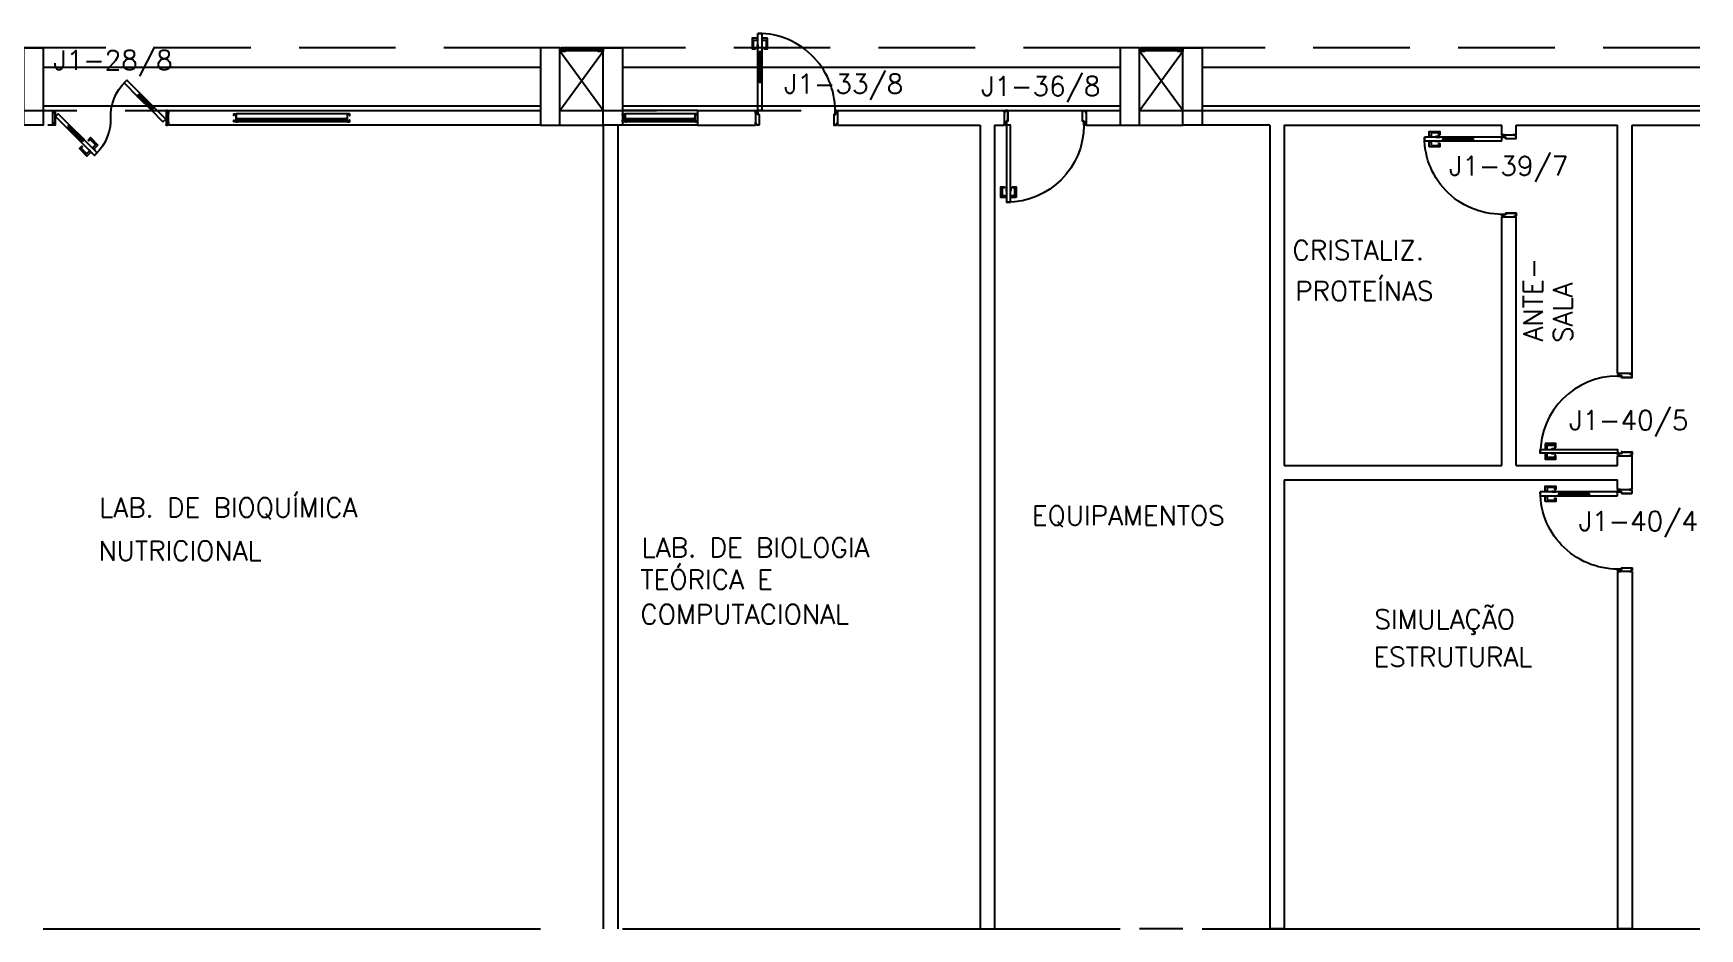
# Model space of a CAD drawing. Header units: millimetres. Extents: x 1887 to 2405, y 1100 to 1335.
# Drawn here: x 2094.31 to 2111.56, y 1255.6 to 1264.87 of the extents above; entities that cross this region are included whole.
import ezdxf

# ---------------------------------------------------------------- set-up
doc = ezdxf.new("R2010")
doc.units = ezdxf.units.MM
doc.linetypes.add('HIDDEN', pattern=[0.375, 0.25, -0.125])
for name, color, linetype in [('AR-ALV', 2, 'Continuous'), ('AR-ESQ', 1, 'Continuous'), ('AR-ESTC', 3, 'Continuous'), ('AR-PEITORIL', 1, 'Continuous'), ('AR-PERGOLAPROJ', 1, 'HIDDEN'), ('AR-PORTA', 1, 'Continuous'), ('AR-SHAFT', 1, 'Continuous'), ('DT-ESQ-BAGUETE-C', 2, 'Continuous'), ('DT-ESQ-BAGUETE-V', 1, 'Continuous'), ('DT-ESQ-CHAPA DOBRADA-V', 1, 'Continuous'), ('DT-ESQ-MARCO-V', 1, 'Continuous'), ('DT-ESQ-PERFIL CADEIRA-C', 2, 'Continuous'), ('DT-ESQ-PERFIL CADEIRA-V', 1, 'Continuous'), ('DT-ESQ-PERFIL U-C', 2, 'Continuous'), ('DT-ESQ-VENEZIANA-C', 2, 'Continuous'), ('DT-ESQ-VENEZIANA-V', 2, 'Continuous'), ('DT-ESQ-VIDRO-C', 2, 'Continuous'), ('ENDEREÇO', 2, 'Continuous'), ('maçaneta', 1, 'Continuous'), ('mov', 1, 'Continuous'), ('PM-PERFIL U-C', 2, 'Continuous'), ('PM-VIDRO', 1, 'Continuous'), ('pm1', 2, 'Continuous'), ('pm2', 2, 'Continuous'), ('TEXTO', 2, 'Continuous')]:
    doc.layers.add(name, color=color, linetype=linetype)
doc.styles.add('UNB-100', font='simplex.shx', dxfattribs={"height": 0.2})
doc.styles.add('UNB1-100', font='simplex.shx', dxfattribs={"height": 0.2})

# ---------------------------------------------------------------- blocks, each defined once
blk = doc.blocks.new('EF01-P')
at = {"layer": 'DT-ESQ-BAGUETE-C', "ltscale": 0.1}
for points in [[(0.002, 0.035), (0.015, 0.035), (0.015, 0.033), (0.002, 0.033), (0.002, 0.005), (0.015, 0.005), (0.015, 0.004), (0.002, 0.004, -0.414214), (0, 0.005), (0, 0.033, -0.414214)], [(0.448, 0.035), (0.435, 0.035), (0.435, 0.033), (0.448, 0.033), (0.448, 0.005), (0.435, 0.005), (0.435, 0.004), (0.448, 0.004, 0.414214), (0.45, 0.005), (0.45, 0.033, 0.414214)]]:
    blk.add_lwpolyline(points, format="xyb", close=True, dxfattribs=at)
at = {"layer": 'DT-ESQ-PERFIL CADEIRA-C', "color": 2, "ltscale": 0.1}
for points in [[(0.01, 0.002), (0.01, 0.003), (0.002, 0.003, 1), (0.002, 0), (0.015, 0, 0.414214), (0.016, 0.002), (0.016, 0.033), (0.043, 0.033)], [(0.407, 0.006), (0.432, 0.006), (0.432, 0.016), (0.433, 0.016), (0.433, 0.006, -0.414214), (0.432, 0.005), (0.407, 0.005), (0.394, 0.005, -1), (0.394, 0.008), (0.407, 0.008), (0.407, 0.02), (0.407, 0.032), (0.394, 0.032, -1), (0.394, 0.035), (0.407, 0.035), (0.433, 0.035, -0.414214), (0.435, 0.033), (0.435, 0.002), (0.448, 0.002)]]:
    blk.add_lwpolyline(points, format="xyb", dxfattribs=at)
at = {"layer": 'DT-ESQ-PERFIL CADEIRA-C', "ltscale": 0.1}
for points in [[(0.043, 0.006), (0.018, 0.006), (0.018, 0.016), (0.016, 0.016), (0.016, 0.006, 0.414214), (0.018, 0.005), (0.043, 0.005), (0.056, 0.005, 1), (0.056, 0.008), (0.043, 0.008), (0.043, 0.02), (0.043, 0.032), (0.056, 0.032, 1), (0.056, 0.035), (0.043, 0.035), (0.016, 0.035, 0.414214), (0.015, 0.033), (0.015, 0.002), (0.002, 0.002)], [(0.041, 0.02), (0.041, 0.032, -0.414214), (0.043, 0.033), (0.056, 0.033)], [(0.041, 0.02), (0.041, 0.008, 0.414214), (0.043, 0.006), (0.056, 0.006)], [(0.408, 0.02), (0.408, 0.032, 0.414214), (0.407, 0.033), (0.394, 0.033)], [(0.408, 0.02), (0.408, 0.008, -0.414214), (0.407, 0.006), (0.394, 0.006)], [(0.44, 0.002), (0.44, 0.003), (0.448, 0.003, -1), (0.448, 0), (0.435, 0, -0.414214), (0.433, 0.002), (0.433, 0.033), (0.407, 0.033)]]:
    blk.add_lwpolyline(points, format="xyb", dxfattribs=at)
at = {"layer": 'DT-ESQ-PERFIL CADEIRA-V', "ltscale": 0.1}
blk.add_line((0.015, 0), (0.435, 0), dxfattribs=at)
at = {"layer": 'DT-ESQ-VENEZIANA-C', "ltscale": 0.1}
for p, q in [((0.043, 0.011), (0.407, 0.011)), ((0.043, 0.009), (0.407, 0.009))]:
    blk.add_line(p, q, dxfattribs=at)
at = {"layer": 'DT-ESQ-VENEZIANA-V', "ltscale": 0.1}
blk.add_line((0.043, 0.031), (0.407, 0.031), dxfattribs=at)
blk = doc.blocks.new('EF04A-P')
at = {"layer": 'DT-ESQ-BAGUETE-C', "ltscale": 0.1}
for points in [[(0.039, -0.05), (0.0255, -0.05), (0.0255, -0.0485), (0.039, -0.0485), (0.039, -0.0365), (0.0255, -0.0365), (0.0255, -0.035), (0.039, -0.035, -0.4142136), (0.0405, -0.0365), (0.0405, -0.0485, -0.4142136)], [(0.736, -0.05), (0.7495, -0.05), (0.7495, -0.0485), (0.736, -0.0485), (0.736, -0.0365), (0.7495, -0.0365), (0.7495, -0.035), (0.736, -0.035, 0.4142136), (0.7345, -0.0365), (0.7345, -0.0485, 0.4142136)]]:
    blk.add_lwpolyline(points, format="xyb", close=True, dxfattribs=at)
at = {"layer": 'DT-ESQ-BAGUETE-V', "ltscale": 0.1}
blk.add_line((0.736, -0.05), (0.039, -0.05), dxfattribs=at)
at = {"layer": 'DT-ESQ-CHAPA DOBRADA-V', "ltscale": 0.1}
blk.add_line((0.735, -0.067), (0.04, -0.067), dxfattribs=at)
at = {"layer": 'DT-ESQ-MARCO-V', "ltscale": 0.1}
for p, q in [((0.0235, -0.035), (0.7515, -0.035)), ((0.0235, -0.115), (0.7515, -0.115))]:
    blk.add_line(p, q, dxfattribs=at)
at = {"layer": 'DT-ESQ-PERFIL U-C', "ltscale": 0.1}
for points in [[(0.025, -0.0655), (0.025, -0.0655, 0.4142136), (0.0235, -0.067), (0.0235, -0.1135), (0.0015, -0.1135), (0.0015, -0.1), (0, -0.1), (0, -0.1135, 0.4142136), (0.0015, -0.115), (0.0235, -0.115, 0.4142136), (0.025, -0.1135), (0.025, -0.067), (0.04, -0.067, 1), (0.04, -0.064), (0.025, -0.064), (0.025, -0.0365, 0.4142136), (0.0235, -0.035), (0.0015, -0.035, 0.4142136), (0, -0.0365), (0, -0.05), (0.0015, -0.05), (0.0015, -0.0365), (0.0235, -0.0365), (0.0235, -0.064, 0.4142136), (0.025, -0.0655), (0.04, -0.0655)], [(0.75, -0.0655), (0.75, -0.0655, -0.4142136), (0.7515, -0.067), (0.7515, -0.1135), (0.7735, -0.1135), (0.7735, -0.1), (0.775, -0.1), (0.775, -0.1135, -0.4142136), (0.7735, -0.115), (0.7515, -0.115, -0.4142136), (0.75, -0.1135), (0.75, -0.067), (0.735, -0.067, -1), (0.735, -0.064), (0.75, -0.064), (0.75, -0.0365, -0.4142136), (0.7515, -0.035), (0.7735, -0.035, -0.4142136), (0.775, -0.0365), (0.775, -0.05), (0.7735, -0.05), (0.7735, -0.0365), (0.7515, -0.0365), (0.7515, -0.064, -0.4142136), (0.75, -0.0655), (0.735, -0.0655)]]:
    blk.add_lwpolyline(points, format="xyb", dxfattribs=at)
at = {"layer": 'DT-ESQ-VIDRO-C', "ltscale": 0.1}
blk.add_lwpolyline([(0.027, -0.062), (0.027, -0.052), (0.748, -0.052), (0.748, -0.062)], close=True, dxfattribs=at)
blk = doc.blocks.new('PM3V')
at = {"layer": 'maçaneta'}
for points in [[(0.02, 0.9), (-0.035, 0.9), (-0.035, 0.79), (0, 0.79), (0, 0.8), (-0.02, 0.8), (-0.02, 0.879, -0.414214), (-0.018, 0.88), (0.02, 0.88)], [(0.125, 0.9), (0.07, 0.9), (0.07, 0.88), (0.109, 0.88, -0.414214), (0.11, 0.879), (0.11, 0.8), (0.09, 0.8), (0.09, 0.79), (0.125, 0.79)]]:
    blk.add_lwpolyline(points, format="xyb", close=True, dxfattribs=at)
for points in [[(0.02, 0.79), (0.02, 0.83), (0.025, 0.83), (0.025, 0.79)], [(0.07, 0.79), (0.07, 0.83), (0.065, 0.83), (0.065, 0.79)]]:
    blk.add_lwpolyline(points, close=True, dxfattribs=at)
at = {"layer": 'mov'}
blk.add_arc((0.025, 0.15), 0.8, 356.8472, 90, dxfattribs=at)
at = {"layer": 'PM-PERFIL U-C'}
for p, q in [((0, 0.12), (0, 0.139)), ((0.002, 0.12), (0, 0.12)), ((0, 0.03), (0.002, 0.03)), ((0, 0.012), (0, 0.03)), ((0.002, 0.14), (0.01, 0.14)), ((0.002, 0.138), (0.002, 0.12)), ((0.011, 0.138), (0.002, 0.138)), ((0.002, 0.03), (0.002, 0.012)), ((0.002, 0.012), (0.011, 0.012)), ((0.01, 0.01), (0.002, 0.01)), ((0.01, 0.14), (0.01, 0.149)), ((0.01, 0.002), (0.01, 0.01)), ((0.012, 0.15), (0.024, 0.15)), ((0.012, 0.148), (0.012, 0.14)), ((0.023, 0.148), (0.012, 0.148)), ((0.012, 0.011), (0.012, 0.002)), ((0.012, 0.002), (0.038, 0.002)), ((0.038, 0), (0.012, 0)), ((0.023, 0.109), (0.023, 0.148)), ((0.025, 0.149), (0.025, 0.109)), ((0.038, 0.109), (0.025, 0.109)), ((0.038, 0.107), (0.025, 0.107)), ((0.038, 0.107), (0.038, 0.002)), ((0.04, 0.108), (0.04, 0.002)), ((0.81, 0.108), (0.81, 0.002)), ((0.812, 0.109), (0.825, 0.109)), ((0.812, 0.107), (0.826, 0.107)), ((0.812, 0.107), (0.812, 0.002)), ((0.838, 0.002), (0.812, 0.002)), ((0.812, 0), (0.839, 0)), ((0.825, 0.149), (0.825, 0.109)), ((0.839, 0.15), (0.827, 0.15)), ((0.827, 0.148), (0.838, 0.148)), ((0.827, 0.109), (0.827, 0.148)), ((0.838, 0.148), (0.838, 0.14)), ((0.838, 0.011), (0.838, 0.002)), ((0.84, 0.14), (0.84, 0.149)), ((0.849, 0.14), (0.84, 0.14)), ((0.84, 0.138), (0.848, 0.138)), ((0.848, 0.012), (0.84, 0.012)), ((0.84, 0.002), (0.84, 0.01)), ((0.84, 0.01), (0.849, 0.01)), ((0.848, 0.138), (0.848, 0.12)), ((0.848, 0.12), (0.85, 0.12)), ((0.85, 0.03), (0.848, 0.03)), ((0.848, 0.03), (0.848, 0.012)), ((0.85, 0.12), (0.85, 0.139)), ((0.85, 0.012), (0.85, 0.03))]:
    blk.add_line(p, q, dxfattribs=at)
for centre, start, end in [((0.002, 0.139), 90, 180), ((0.002, 0.012), 180, 270), ((0.012, 0.149), 90, 180), ((0.012, 0.002), 180, 270), ((0.011, 0.14), 270, 0), ((0.011, 0.011), 0, 90), ((0.025, 0.109), 180, 270), ((0.024, 0.149), 360, 90), ((0.038, 0.002), 269.9386, 0), ((0.038, 0.108), 0, 90), ((0.812, 0.108), 90, 180), ((0.812, 0.002), 180, 270.0614), ((0.827, 0.149), 90, 180), ((0.826, 0.109), 270, 0), ((0.84, 0.14), 180, 270), ((0.84, 0.011), 90, 180), ((0.839, 0.149), 0, 90), ((0.839, 0.002), 270, 0), ((0.849, 0.139), 0, 90), ((0.849, 0.012), 270, 0)]:
    blk.add_arc(centre, 0.0015, start, end, dxfattribs=at)
at = {"layer": 'PM-VIDRO'}
for p, q in [((0.04, 0.45), (0.04, 0.75)), ((0.05, 0.75), (0.05, 0.45))]:
    blk.add_line(p, q, dxfattribs=at)
at = {"layer": 'pm1'}
for p, q in [((0.025, 0.95), (0.065, 0.95)), ((0.025, 0.75), (0.025, 0.95)), ((0.065, 0.95), (0.065, 0.76)), ((0.04, 0.75), (0.025, 0.75)), ((0.065, 0.76), (0.04, 0.76)), ((0.04, 0.75), (0.04, 0.76)), ((0.05, 0.76), (0.05, 0.75)), ((0.065, 0.75), (0.05, 0.75)), ((0.065, 0.76), (0.065, 0.75)), ((0.025, 0.15), (0.025, 0.45)), ((0.04, 0.45), (0.025, 0.45)), ((0.04, 0.44), (0.04, 0.45)), ((0.065, 0.44), (0.04, 0.44)), ((0.065, 0.45), (0.05, 0.45)), ((0.05, 0.45), (0.05, 0.44)), ((0.065, 0.45), (0.065, 0.44)), ((0.065, 0.44), (0.065, 0.15)), ((0.065, 0.15), (0.025, 0.15))]:
    blk.add_line(p, q, dxfattribs=at)
at = {"layer": 'pm2'}
for p, q in [((0.025, 0.45), (0.025, 0.75)), ((0.065, 0.75), (0.065, 0.45)), ((0.025, 0.15), (0.025, 0.109)), ((0.025, 0.109), (0.035, 0.109)), ((0.825, 0.109), (0.815, 0.109)), ((0.815, 0), (0.84, 0)), ((0.84, 0.01), (0.85, 0.01)), ((0.84, 0), (0.84, 0.01))]:
    blk.add_line(p, q, dxfattribs=at)
blk = doc.blocks.new('PM3')
at = {"layer": 'maçaneta'}
for points in [[(0.02, 0.825), (-0.035, 0.825), (-0.035, 0.715), (0, 0.715), (0, 0.725), (-0.02, 0.725), (-0.02, 0.804, -0.414214), (-0.019, 0.805), (0.02, 0.805)], [(0.125, 0.825), (0.07, 0.825), (0.07, 0.805), (0.108, 0.805, -0.414214), (0.11, 0.804), (0.11, 0.725), (0.09, 0.725), (0.09, 0.715), (0.125, 0.715)]]:
    blk.add_lwpolyline(points, format="xyb", close=True, dxfattribs=at)
for points in [[(0.02, 0.715), (0.02, 0.755), (0.025, 0.755), (0.025, 0.715)], [(0.07, 0.715), (0.07, 0.755), (0.065, 0.755), (0.065, 0.715)]]:
    blk.add_lwpolyline(points, close=True, dxfattribs=at)
at = {"layer": 'mov'}
blk.add_arc((0.025, 0.075), 0.8, 0, 90, dxfattribs=at)
at = {"layer": 'PM-PERFIL U-C'}
for p, q in [((0, 0.045), (0, 0.063)), ((0.002, 0.045), (0, 0.045)), ((0.001, 0.065), (0.01, 0.065)), ((0.002, 0.063), (0.002, 0.045)), ((0.01, 0.063), (0.002, 0.063)), ((0.01, 0.065), (0.01, 0.073)), ((0.011, 0.075), (0.023, 0.075)), ((0.012, 0.073), (0.012, 0.064)), ((0.023, 0.073), (0.012, 0.073)), ((0.023, 0.033), (0.023, 0.073)), ((0.038, 0.032), (0.024, 0.032)), ((0.025, 0.073), (0.025, 0.034)), ((0.038, 0.034), (0.025, 0.034)), ((0.038, 0.032), (0.038, -0.073)), ((0.04, 0.032), (0.04, -0.074)), ((0.81, 0.032), (0.81, -0.074)), ((0.812, 0.034), (0.825, 0.034)), ((0.812, 0.032), (0.826, 0.032)), ((0.812, 0.032), (0.812, -0.073)), ((0.825, 0.073), (0.825, 0.034)), ((0.839, 0.075), (0.827, 0.075)), ((0.827, 0.073), (0.838, 0.073)), ((0.827, 0.033), (0.827, 0.073)), ((0.838, 0.073), (0.838, 0.064)), ((0.84, 0.065), (0.84, 0.073)), ((0.849, 0.065), (0.84, 0.065)), ((0.84, 0.063), (0.848, 0.063)), ((0.848, 0.063), (0.848, 0.045)), ((0.848, 0.045), (0.85, 0.045)), ((0.85, 0.045), (0.85, 0.063)), ((0, -0.045), (0.002, -0.045)), ((0, -0.064), (0, -0.045)), ((0.01, -0.065), (0.001, -0.065)), ((0.002, -0.045), (0.002, -0.063)), ((0.002, -0.063), (0.01, -0.063)), ((0.01, -0.074), (0.01, -0.065)), ((0.038, -0.075), (0.011, -0.075)), ((0.012, -0.065), (0.012, -0.073)), ((0.012, -0.073), (0.038, -0.073)), ((0.838, -0.073), (0.812, -0.073)), ((0.812, -0.075), (0.839, -0.075)), ((0.838, -0.065), (0.838, -0.073)), ((0.848, -0.063), (0.84, -0.063)), ((0.84, -0.074), (0.84, -0.065)), ((0.84, -0.065), (0.849, -0.065)), ((0.85, -0.045), (0.848, -0.045)), ((0.848, -0.045), (0.848, -0.063)), ((0.85, -0.064), (0.85, -0.045))]:
    blk.add_line(p, q, dxfattribs=at)
for centre, start, end in [((0.001, 0.063), 90, 180), ((0.011, 0.073), 90, 180), ((0.01, 0.064), 270, 0), ((0.023, 0.073), 360, 90), ((0.024, 0.033), 180, 270), ((0.038, 0.032), 0, 90), ((0.812, 0.032), 90, 180), ((0.827, 0.073), 90, 180), ((0.826, 0.033), 270, 0), ((0.84, 0.064), 180, 270), ((0.839, 0.073), 0, 90), ((0.849, 0.063), 0, 90), ((0.001, -0.064), 180, 270), ((0.01, -0.065), 0, 90), ((0.011, -0.074), 180, 270), ((0.038, -0.074), 269.9386, 0), ((0.812, -0.074), 180, 270.0614), ((0.84, -0.065), 90, 180), ((0.839, -0.074), 270, 0), ((0.849, -0.064), 270, 0)]:
    blk.add_arc(centre, 0.0015, start, end, dxfattribs=at)
at = {"layer": 'pm1'}
blk.add_lwpolyline([(0.065, 0.875), (0.065, 0.075), (0.025, 0.075), (0.025, 0.875)], close=True, dxfattribs=at)
blk = doc.blocks.new('PM3B')
at = {"layer": 'maçaneta'}
for points in [[(0.02, 0.9), (-0.035, 0.9), (-0.035, 0.79), (0, 0.79), (0, 0.8), (-0.02, 0.8), (-0.02, 0.879, -0.414214), (-0.018, 0.88), (0.02, 0.88)], [(0.125, 0.9), (0.07, 0.9), (0.07, 0.88), (0.109, 0.88, -0.414214), (0.11, 0.879), (0.11, 0.8), (0.09, 0.8), (0.09, 0.79), (0.125, 0.79)]]:
    blk.add_lwpolyline(points, format="xyb", close=True, dxfattribs=at)
for points in [[(0.02, 0.79), (0.02, 0.83), (0.025, 0.83), (0.025, 0.79)], [(0.07, 0.79), (0.07, 0.83), (0.065, 0.83), (0.065, 0.79)]]:
    blk.add_lwpolyline(points, close=True, dxfattribs=at)
at = {"layer": 'mov'}
blk.add_arc((0.025, 0.15), 0.8, 0, 90, dxfattribs=at)
at = {"layer": 'PM-PERFIL U-C'}
for p, q in [((0, 0.12), (0, 0.139)), ((0.002, 0.12), (0, 0.12)), ((0, 0.03), (0.002, 0.03)), ((0, 0.012), (0, 0.03)), ((0.002, 0.14), (0.01, 0.14)), ((0.002, 0.138), (0.002, 0.12)), ((0.011, 0.138), (0.002, 0.138)), ((0.002, 0.03), (0.002, 0.012)), ((0.002, 0.012), (0.011, 0.012)), ((0.01, 0.01), (0.002, 0.01)), ((0.01, 0.14), (0.01, 0.149)), ((0.01, 0.002), (0.01, 0.01)), ((0.012, 0.15), (0.024, 0.15)), ((0.012, 0.148), (0.012, 0.14)), ((0.023, 0.148), (0.012, 0.148)), ((0.012, 0.011), (0.012, 0.002)), ((0.012, 0.002), (0.038, 0.002)), ((0.038, 0), (0.012, 0)), ((0.023, 0.109), (0.023, 0.148)), ((0.025, 0.149), (0.025, 0.109)), ((0.038, 0.109), (0.025, 0.109)), ((0.038, 0.107), (0.025, 0.107)), ((0.038, 0.107), (0.038, 0.002)), ((0.04, 0.108), (0.04, 0.002)), ((0.81, 0.108), (0.81, 0.002)), ((0.812, 0.109), (0.825, 0.109)), ((0.812, 0.107), (0.826, 0.107)), ((0.812, 0.107), (0.812, 0.002)), ((0.838, 0.002), (0.812, 0.002)), ((0.812, 0), (0.839, 0)), ((0.825, 0.149), (0.825, 0.109)), ((0.839, 0.15), (0.827, 0.15)), ((0.827, 0.148), (0.838, 0.148)), ((0.827, 0.109), (0.827, 0.148)), ((0.838, 0.148), (0.838, 0.14)), ((0.838, 0.011), (0.838, 0.002)), ((0.84, 0.14), (0.84, 0.149)), ((0.849, 0.14), (0.84, 0.14)), ((0.84, 0.138), (0.848, 0.138)), ((0.848, 0.012), (0.84, 0.012)), ((0.84, 0.002), (0.84, 0.01)), ((0.84, 0.01), (0.849, 0.01)), ((0.848, 0.138), (0.848, 0.12)), ((0.848, 0.12), (0.85, 0.12)), ((0.85, 0.03), (0.848, 0.03)), ((0.848, 0.03), (0.848, 0.012)), ((0.85, 0.12), (0.85, 0.139)), ((0.85, 0.012), (0.85, 0.03))]:
    blk.add_line(p, q, dxfattribs=at)
for centre, start, end in [((0.002, 0.139), 90, 180), ((0.002, 0.012), 180, 270), ((0.012, 0.149), 90, 180), ((0.012, 0.002), 180, 270), ((0.011, 0.14), 270, 0), ((0.011, 0.011), 0, 90), ((0.025, 0.109), 180, 270), ((0.024, 0.149), 360, 90), ((0.038, 0.002), 269.9386, 0), ((0.038, 0.108), 0, 90), ((0.812, 0.108), 90, 180), ((0.812, 0.002), 180, 270.0614), ((0.827, 0.149), 90, 180), ((0.826, 0.109), 270, 0), ((0.84, 0.14), 180, 270), ((0.84, 0.011), 90, 180), ((0.839, 0.149), 0, 90), ((0.839, 0.002), 270, 0), ((0.849, 0.139), 0, 90), ((0.849, 0.012), 270, 0)]:
    blk.add_arc(centre, 0.0015, start, end, dxfattribs=at)
at = {"layer": 'pm1'}
blk.add_lwpolyline([(0.065, 0.95), (0.065, 0.15), (0.025, 0.15), (0.025, 0.95)], close=True, dxfattribs=at)
blk = doc.blocks.new('PM7B')
at = {"layer": 'maçaneta'}
for points in [[(0.732, -0.208), (0.771, -0.247), (0.785, -0.233), (0.758, -0.206, -0.414214), (0.758, -0.204), (0.813, -0.148), (0.827, -0.162), (0.834, -0.155), (0.81, -0.13)], [(0.806, -0.282), (0.845, -0.321), (0.923, -0.243), (0.898, -0.219), (0.891, -0.226), (0.905, -0.24), (0.849, -0.295, -0.414214), (0.847, -0.295), (0.82, -0.268)], [(0.845, -0.321), (0.806, -0.282), (0.82, -0.268), (0.847, -0.295, 0.414214), (0.849, -0.295), (0.905, -0.24), (0.891, -0.226), (0.898, -0.219), (0.923, -0.243)]]:
    blk.add_lwpolyline(points, format="xyb", close=True, dxfattribs=at)
for points in [[(0.792, -0.226), (0.764, -0.254), (0.767, -0.258), (0.795, -0.229)], [(0.792, -0.226), (0.764, -0.254), (0.767, -0.258), (0.795, -0.229)], [(0.827, -0.261), (0.799, -0.289), (0.795, -0.286), (0.824, -0.258)], [(0.827, -0.261), (0.799, -0.289), (0.795, -0.286), (0.824, -0.258)]]:
    blk.add_lwpolyline(points, close=True, dxfattribs=at)
at = {"layer": 'mov'}
for centre, start, end in [((0.099, 0.089), 356.8029, 46.3992), ((1.101, 0.061), 176.8029, 226.3992)]:
    blk.add_arc(centre, 0.501, start, end, dxfattribs=at)
at = {"layer": 'PM-PERFIL U-C'}
for p, q in [((0, 0.12), (0, 0.139)), ((0.002, 0.12), (0, 0.12)), ((0, 0.012), (0, 0.03)), ((0, 0.03), (0.002, 0.03)), ((0.001, 0.14), (0.01, 0.14)), ((0.01, 0.01), (0.001, 0.01)), ((0.01, 0.138), (0.002, 0.138)), ((0.002, 0.138), (0.002, 0.12)), ((0.002, 0.03), (0.002, 0.012)), ((0.002, 0.012), (0.01, 0.012)), ((0.01, 0.14), (0.01, 0.149)), ((0.01, 0.001), (0.01, 0.01)), ((0.012, 0.15), (0.023, 0.15)), ((0.023, 0.148), (0.012, 0.148)), ((0.012, 0.148), (0.012, 0.139)), ((0.012, 0.01), (0.012, 0.002)), ((0.012, 0.002), (0.023, 0.002)), ((0.023, 0), (0.012, 0)), ((0.023, 0.148), (0.023, 0.002)), ((0.025, 0.149), (0.025, 0.001)), ((1.175, 0.149), (1.175, 0.001)), ((1.188, 0.15), (1.176, 0.15)), ((1.177, 0.148), (1.188, 0.148)), ((1.177, 0.148), (1.177, 0.002)), ((1.188, 0.002), (1.177, 0.002)), ((1.176, 0), (1.188, 0)), ((1.188, 0.148), (1.188, 0.139)), ((1.188, 0.01), (1.188, 0.002)), ((1.189, 0.138), (1.198, 0.138)), ((1.198, 0.012), (1.189, 0.012)), ((1.19, 0.14), (1.19, 0.149)), ((1.198, 0.14), (1.19, 0.14)), ((1.19, 0.01), (1.198, 0.01)), ((1.19, 0.001), (1.19, 0.01)), ((1.198, 0.138), (1.198, 0.12)), ((1.198, 0.12), (1.2, 0.12)), ((1.198, 0.03), (1.198, 0.012)), ((1.2, 0.03), (1.198, 0.03)), ((1.2, 0.12), (1.2, 0.139)), ((1.2, 0.012), (1.2, 0.03))]:
    blk.add_line(p, q, dxfattribs=at)
for centre, start, end in [((0.001, 0.139), 90, 180), ((0.001, 0.012), 180, 270), ((0.012, 0.149), 90, 180), ((0.01, 0.139), 270, 0), ((0.01, 0.01), 0, 90), ((0.012, 0.001), 180, 270), ((0.023, 0.149), 0, 90), ((0.023, 0.001), 269.9386, 0), ((1.176, 0.149), 90, 180), ((1.176, 0.001), 180, 270.0614), ((1.188, 0.149), 0, 90), ((1.189, 0.139), 180, 270), ((1.189, 0.01), 90, 180), ((1.188, 0.001), 270, 0), ((1.198, 0.139), 0, 90), ((1.198, 0.012), 270, 0)]:
    blk.add_arc(centre, 0.0015, start, end, dxfattribs=at)
at = {"layer": 'PM-VIDRO'}
for p, q in [((0.161, 0.171), (0.302, 0.312)), ((0.309, 0.305), (0.168, 0.164)), ((0.891, -0.155), (1.032, -0.014)), ((1.039, -0.021), (0.898, -0.162))]:
    blk.add_line(p, q, dxfattribs=at)
at = {"layer": 'pm1'}
for p, q in [((0.03, 0.061), (0.15, 0.181)), ((0.15, 0.181), (0.161, 0.171)), ((0.302, 0.312), (0.291, 0.323)), ((0.302, 0.312), (0.309, 0.319)), ((0.327, 0.302), (0.309, 0.319)), ((0.316, 0.312), (0.309, 0.305)), ((0.32, 0.294), (0.309, 0.305)), ((0.327, 0.302), (0.32, 0.294)), ((0.058, 0.033), (0.03, 0.061)), ((0.178, 0.153), (0.058, 0.033)), ((0.154, 0.164), (0.161, 0.171)), ((0.171, 0.146), (0.154, 0.164)), ((0.168, 0.164), (0.161, 0.157)), ((0.168, 0.164), (0.178, 0.153)), ((0.178, 0.153), (0.171, 0.146)), ((1.022, -0.003), (1.029, 0.004)), ((1.029, 0.004), (1.046, -0.014)), ((0.873, -0.152), (0.88, -0.144)), ((0.873, -0.152), (0.891, -0.169)), ((0.88, -0.144), (0.891, -0.155)), ((0.884, -0.162), (0.891, -0.155)), ((0.898, -0.162), (0.891, -0.169)), ((0.898, -0.162), (0.909, -0.173)), ((1.032, -0.014), (1.039, -0.007)), ((1.046, -0.014), (1.039, -0.021))]:
    blk.add_line(p, q, dxfattribs=at)
for points in [[(0.291, 0.323), (0.433, 0.464), (0.461, 0.436), (0.32, 0.294)], [(1.032, -0.014), (1.022, -0.003), (1.142, 0.117), (1.17, 0.089), (1.05, -0.031), (1.039, -0.021)], [(0.909, -0.173), (0.767, -0.314), (0.739, -0.286), (0.873, -0.152)]]:
    blk.add_lwpolyline(points, dxfattribs=at)
at = {"layer": 'pm2'}
for p, q in [((0.15, 0.181), (0.291, 0.323)), ((0.32, 0.294), (0.178, 0.153)), ((0.88, -0.144), (1.022, -0.003)), ((1.05, -0.031), (0.909, -0.173))]:
    blk.add_line(p, q, dxfattribs=at)
blk = doc.blocks.new('EF05B-P')
at = {"layer": 'DT-ESQ-BAGUETE-C', "ltscale": 0.1}
for points in [[(0.039, -0.05), (0.0255, -0.05), (0.0255, -0.0485), (0.039, -0.0485), (0.039, -0.0365), (0.0255, -0.0365), (0.0255, -0.035), (0.039, -0.035, -0.4142136), (0.0405, -0.0365), (0.0405, -0.0485, -0.4142136)], [(1.161, -0.05), (1.1745, -0.05), (1.1745, -0.0485), (1.161, -0.0485), (1.161, -0.0365), (1.1745, -0.0365), (1.1745, -0.035), (1.161, -0.035, 0.4142136), (1.1595, -0.0365), (1.1595, -0.0485, 0.4142136)]]:
    blk.add_lwpolyline(points, format="xyb", close=True, dxfattribs=at)
at = {"layer": 'DT-ESQ-BAGUETE-V', "ltscale": 0.1}
blk.add_line((1.161, -0.05), (0.039, -0.05), dxfattribs=at)
at = {"layer": 'DT-ESQ-CHAPA DOBRADA-V', "ltscale": 0.1}
blk.add_line((1.16, -0.067), (0.04, -0.067), dxfattribs=at)
at = {"layer": 'DT-ESQ-MARCO-V', "ltscale": 0.1}
for p, q in [((0.0235, -0.035), (1.1765, -0.035)), ((0.0235, -0.115), (1.1765, -0.115))]:
    blk.add_line(p, q, dxfattribs=at)
at = {"layer": 'DT-ESQ-PERFIL U-C', "ltscale": 0.1}
for points in [[(0.025, -0.0655), (0.025, -0.0655, 0.4142136), (0.0235, -0.067), (0.0235, -0.1135), (0.0015, -0.1135), (0.0015, -0.1), (0, -0.1), (0, -0.1135, 0.4142136), (0.0015, -0.115), (0.0235, -0.115, 0.4142136), (0.025, -0.1135), (0.025, -0.067), (0.04, -0.067, 1), (0.04, -0.064), (0.025, -0.064), (0.025, -0.0365, 0.4142136), (0.0235, -0.035), (0.0015, -0.035, 0.4142136), (0, -0.0365), (0, -0.05), (0.0015, -0.05), (0.0015, -0.0365), (0.0235, -0.0365), (0.0235, -0.064, 0.4142136), (0.025, -0.0655), (0.04, -0.0655)], [(1.175, -0.0655), (1.175, -0.0655, -0.4142136), (1.1765, -0.067), (1.1765, -0.1135), (1.1985, -0.1135), (1.1985, -0.1), (1.2, -0.1), (1.2, -0.1135, -0.4142136), (1.1985, -0.115), (1.1765, -0.115, -0.4142136), (1.175, -0.1135), (1.175, -0.067), (1.16, -0.067, -1), (1.16, -0.064), (1.175, -0.064), (1.175, -0.0365, -0.4142136), (1.1765, -0.035), (1.1985, -0.035, -0.4142136), (1.2, -0.0365), (1.2, -0.05), (1.1985, -0.05), (1.1985, -0.0365), (1.1765, -0.0365), (1.1765, -0.064, -0.4142136), (1.175, -0.0655), (1.16, -0.0655)]]:
    blk.add_lwpolyline(points, format="xyb", dxfattribs=at)
at = {"layer": 'DT-ESQ-VIDRO-C', "ltscale": 0.1}
blk.add_lwpolyline([(0.027, -0.062), (0.027, -0.052), (1.173, -0.052), (1.173, -0.062)], close=True, dxfattribs=at)

msp = doc.modelspace()

# ---------------------------------------------------------------- linework, layer by layer
at = {"layer": 'AR-ALV'}
for p, q in [((2094.41, 1264.073), (2094.51, 1264.073)), ((2094.51, 1263.923), (2094.46, 1263.923)), ((2094.51, 1263.923), (2094.51, 1264.073)), ((2095.71, 1263.923), (2095.71, 1264.073)), ((2095.71, 1264.073), (2099.56, 1264.073)), ((2099.56, 1263.923), (2095.71, 1263.923)), ((2096.61, 1264.073), (2096.61, 1264.073)), ((2096.76, 1264.073), (2097.21, 1264.073)), ((2099.76, 1264.073), (2100.21, 1264.073)), ((2099.76, 1263.923), (2100.21, 1263.923)), ((2100.21, 1263.923), (2100.21, 1255.598)), ((2100.36, 1263.923), (2100.36, 1255.598)), ((2101.185, 1264.073), (2101.785, 1264.073)), ((2101.185, 1264.073), (2101.185, 1263.923)), ((2101.185, 1263.923), (2101.785, 1263.923)), ((2101.785, 1264.073), (2101.785, 1263.923)), ((2102.635, 1264.073), (2104.36, 1264.073)), ((2102.635, 1264.073), (2102.635, 1263.923)), ((2102.635, 1263.923), (2104.11, 1263.923)), ((2104.11, 1263.923), (2104.11, 1255.598)), ((2104.26, 1263.923), (2104.26, 1255.598)), ((2104.26, 1263.923), (2104.36, 1263.923)), ((2104.36, 1264.073), (2104.36, 1263.923)), ((2105.21, 1264.073), (2105.21, 1263.923)), ((2105.21, 1264.073), (2105.56, 1264.073)), ((2105.21, 1263.923), (2105.56, 1263.923)), ((2105.76, 1264.073), (2106.21, 1264.073)), ((2105.76, 1263.923), (2106.21, 1263.923)), ((2106.41, 1264.073), (2111.56, 1264.073)), ((2107.11, 1263.923), (2106.41, 1263.923)), ((2107.11, 1263.923), (2107.11, 1255.598)), ((2107.26, 1263.923), (2109.51, 1263.923)), ((2107.26, 1263.923), (2107.26, 1260.398)), ((2109.51, 1263.823), (2109.51, 1263.923)), ((2109.66, 1263.923), (2110.71, 1263.923)), ((2109.66, 1263.823), (2109.66, 1263.923)), ((2110.71, 1261.349), (2110.71, 1263.923)), ((2110.86, 1263.923), (2111.56, 1263.923)), ((2110.86, 1261.349), (2110.86, 1263.923)), ((2109.51, 1263.823), (2109.66, 1263.823)), ((2109.51, 1260.398), (2109.51, 1262.973)), ((2109.51, 1262.973), (2109.66, 1262.973)), ((2109.66, 1260.398), (2109.66, 1262.973)), ((2110.86, 1261.349), (2110.71, 1261.349)), ((2110.71, 1260.498), (2110.86, 1260.498)), ((2110.71, 1260.398), (2110.71, 1260.498)), ((2110.86, 1260.148), (2110.86, 1260.498)), ((2107.26, 1260.398), (2109.51, 1260.398)), ((2109.66, 1260.398), (2110.71, 1260.398)), ((2107.26, 1260.248), (2107.26, 1255.598)), ((2107.26, 1260.248), (2110.71, 1260.248)), ((2110.71, 1260.148), (2110.71, 1260.248)), ((2110.71, 1260.148), (2110.86, 1260.148)), ((2110.71, 1259.298), (2110.71, 1255.598)), ((2110.86, 1259.298), (2110.71, 1259.298)), ((2110.86, 1259.298), (2110.86, 1255.598)), ((2104.11, 1255.598), (2104.26, 1255.598)), ((2106.21, 1255.598), (2105.76, 1255.598)), ((2107.26, 1255.598), (2107.11, 1255.598)), ((2110.86, 1255.598), (2110.71, 1255.598))]:
    msp.add_line(p, q, dxfattribs=at)
at = {"layer": 'AR-ESTC'}
for points in [[(2094.21, 1264.723), (2094.41, 1264.723), (2094.41, 1263.923), (2094.21, 1263.923)], [(2099.76, 1264.723), (2099.56, 1264.723), (2099.56, 1263.923), (2099.76, 1263.923)], [(2100.21, 1264.723), (2100.41, 1264.723), (2100.41, 1263.923), (2100.21, 1263.923)], [(2105.76, 1264.723), (2105.56, 1264.723), (2105.56, 1263.923), (2105.76, 1263.923)], [(2106.21, 1264.723), (2106.41, 1264.723), (2106.41, 1263.923), (2106.21, 1263.923)]]:
    msp.add_lwpolyline(points, close=True, dxfattribs=at)
at = {"layer": 'AR-PEITORIL'}
for p, q in [((2101.185, 1264.073), (2100.41, 1264.073)), ((2101.185, 1263.923), (2100.41, 1263.923)), ((2094.41, 1255.598), (2099.56, 1255.598)), ((2100.41, 1255.598), (2105.56, 1255.598)), ((2106.41, 1255.598), (2111.56, 1255.598))]:
    msp.add_line(p, q, dxfattribs=at)
at = {"layer": 'AR-PERGOLAPROJ', "ltscale": 4}
msp.add_lwpolyline([(2063.76, 1264.073), (2117.56, 1264.073), (2117.56, 1264.723), (2063.76, 1264.723)], close=True, dxfattribs=at)
at = {"layer": 'AR-SHAFT'}
for p, q in [((2099.76, 1264.073), (2100.21, 1264.69)), ((2100.21, 1264.073), (2099.761, 1264.688)), ((2105.76, 1264.073), (2106.21, 1264.69)), ((2106.21, 1264.073), (2105.761, 1264.688)), ((2094.41, 1264.523), (2099.56, 1264.523)), ((2100.41, 1264.523), (2105.56, 1264.523)), ((2106.41, 1264.523), (2111.56, 1264.523)), ((2094.41, 1264.123), (2099.56, 1264.123)), ((2100.41, 1264.123), (2105.56, 1264.123)), ((2106.41, 1264.123), (2111.56, 1264.123))]:
    msp.add_line(p, q, dxfattribs=at)

# ---------------------------------------------------------------- block references
at = {"layer": 'AR-ESQ', "rotation": 180}
for name, p in [('EF01-P', (2100.21, 1264.723)), ('EF01-P', (2106.21, 1264.723)), ('EF05B-P', (2097.585, 1263.923)), ('EF04A-P', (2101.185, 1263.923))]:
    msp.add_blockref(name, p, dxfattribs=at)
at = {"layer": 'AR-PORTA'}
msp.add_blockref('PM3V', (2101.785, 1263.923), dxfattribs=at)
at = {"layer": 'AR-PORTA', "xscale": -1}
msp.add_blockref('PM7B', (2095.71, 1263.923), dxfattribs=at)
for name, p, rotation in [('PM3B', (2104.36, 1264.073), 180), ('PM3V', (2109.66, 1263.823), 90), ('PM3V', (2110.86, 1260.148), 90)]:
    msp.add_blockref(name, p, dxfattribs=dict(at, rotation=rotation))
at = {"layer": 'AR-PORTA', "rotation": 90}
msp.add_blockref('PM3', (2110.785, 1260.498), dxfattribs=at)

# ---------------------------------------------------------------- texts
at = {"layer": 'ENDEREÇO', "style": 'UNB1-100'}
for s, p in [('J1-28/8', (2094.517, 1264.496)), ('J1-33/8', (2102.081, 1264.25)), ('J1-36/8', (2104.122, 1264.226)), ('J1-39/7', (2108.965, 1263.4)), ('J1-40/5', (2110.209, 1260.765)), ('J1-40/4', (2110.308, 1259.721))]:
    msp.add_text(s, height=0.2, dxfattribs=at).set_placement(p)
at = {"layer": 'TEXTO', "style": 'UNB-100'}
for s, p in [('CRISTALIZ.', (2107.344, 1262.526)), ('PROTEÍNAS', (2107.372, 1262.104)), ('LAB. DE BIOQUÍMICA', (2094.991, 1259.861)), ('EQUIPAMENTOS', (2104.646, 1259.779)), ('NUTRICIONAL', (2094.984, 1259.414)), ('LAB. DE BIOLOGIA ', (2100.607, 1259.447)), ('TEÓRICA E ', (2100.594, 1259.116)), ('COMPUTACIONAL', (2100.594, 1258.755)), ('SIMULAÇÃO', (2108.191, 1258.703)), ('ESTRUTURAL', (2108.182, 1258.314))]:
    msp.add_text(s, height=0.2, dxfattribs=at).set_placement(p)
for s, p in [('ANTE-', (2109.935, 1261.683)), ('SALA', (2110.243, 1261.668))]:
    msp.add_text(s, height=0.2, rotation=90, dxfattribs=at).set_placement(p)

doc.saveas('drawing.dxf')
